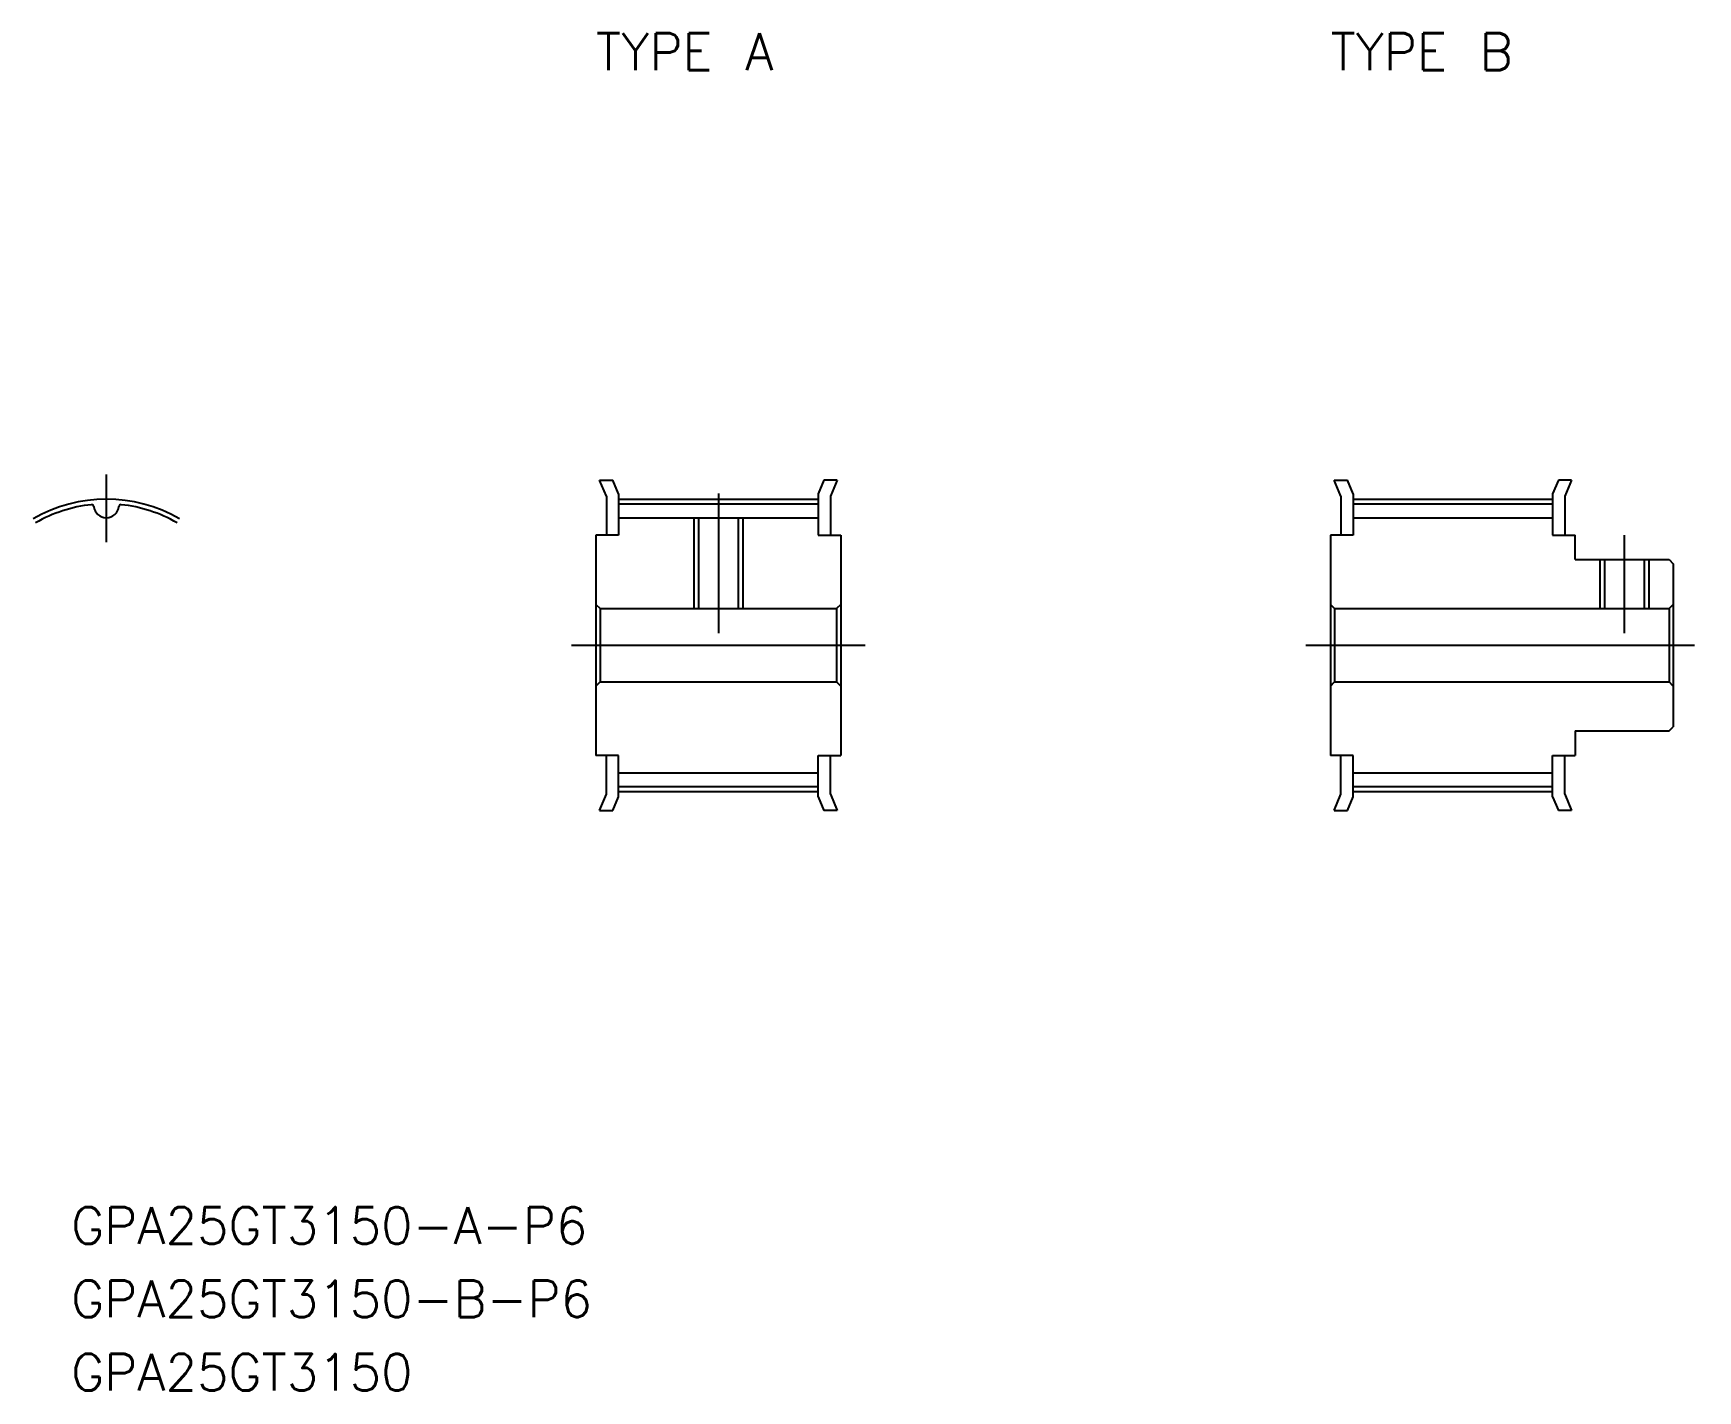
# Model space of a CAD drawing. Extents: x -6 to 130, y -61 to 50.
import ezdxf

# ---------------------------------------------------------------- set-up
doc = ezdxf.new("R2010")
doc.units = 0
doc.linetypes.add('CENTER', pattern=[50.8, 31.75, -6.35, 6.35, -6.35])
doc.layers.get('0').update_dxf_attribs({"linetype": 'CONTINUOUS'})
doc.layers.add('CENTER', color=1, linetype='CONTINUOUS')
doc.styles.get("Standard").update_dxf_attribs({"font": 'txt.shx', "height": 3, "bigfont": 'bigfont.shx'})

msp = doc.modelspace()

# ---------------------------------------------------------------- linework, layer by layer
at = {"color": 7, "linetype": 'CONTINUOUS'}
for p, q in [((40.85, 12.17), (40.3, 13.5)), ((40.3, 13.5), (41.38, 13.5)), ((41.85, 12.37), (41.38, 13.5)), ((41.85, 12.37), (41.85, 9)), ((58.62, 13.5), (58.15, 12.37)), ((58.15, 12.37), (58.15, 9)), ((59.7, 13.5), (58.62, 13.5)), ((59.7, 13.5), (59.15, 12.17)), ((100.85, 12.17), (100.3, 13.5)), ((100.3, 13.5), (101.38, 13.5)), ((101.85, 12.37), (101.38, 13.5)), ((101.85, 12.37), (101.85, 9)), ((118.62, 13.5), (118.15, 12.37)), ((118.15, 12.37), (118.15, 9)), ((119.7, 13.5), (118.62, 13.5)), ((119.7, 13.5), (119.15, 12.17)), ((40.85, 12.17), (40.85, 9)), ((41.85, 11.55), (58.15, 11.55)), ((59.15, 12.17), (59.15, 9)), ((100.85, 12.17), (100.85, 9)), ((101.85, 11.55), (118.15, 11.55)), ((119.15, 12.17), (119.15, 9)), ((41.85, 10.41), (58.15, 10.41)), ((48.38, 10.41), (48.38, 3)), ((51.62, 10.41), (51.62, 3)), ((101.85, 10.41), (118.15, 10.41)), ((40, 9), (40, -9)), ((41.85, 9), (40, 9)), ((58.15, 9), (60, 9)), ((60, 9), (60, -9)), ((100, 9), (100, -9)), ((101.85, 9), (100, 9)), ((118.15, 9), (120, 9)), ((120, 7), (120, 9)), ((120, 7), (127.66, 7)), ((122.38, 7), (122.38, 3)), ((125.62, 7), (125.62, 3)), ((127.66, 7), (128, 6.66)), ((128, 6.66), (128, -6.66)), ((40, 3.34), (40.34, 3)), ((40.34, 3), (59.66, 3)), ((40.34, 3), (40.34, -3)), ((60, 3.34), (59.66, 3)), ((59.66, 3), (59.66, -3)), ((100, 3.34), (100.34, 3)), ((100.34, 3), (127.66, 3)), ((100.34, 3), (100.34, -3)), ((128, 3.34), (127.66, 3)), ((127.66, 3), (127.66, -3)), ((40, -3.34), (40.34, -3)), ((40.34, -3), (59.66, -3)), ((60, -3.34), (59.66, -3)), ((100, -3.34), (100.34, -3)), ((100.34, -3), (127.66, -3)), ((128, -3.34), (127.66, -3)), ((127.66, -7), (128, -6.66)), ((120, -7), (120, -9)), ((120, -7), (127.66, -7)), ((41.85, -9), (40, -9)), ((40.85, -12.17), (40.85, -9)), ((41.85, -12.37), (41.85, -9)), ((58.15, -9), (60, -9)), ((58.15, -12.37), (58.15, -9)), ((59.15, -12.17), (59.15, -9)), ((101.85, -9), (100, -9)), ((100.85, -12.17), (100.85, -9)), ((101.85, -12.37), (101.85, -9)), ((118.15, -9), (120, -9)), ((118.15, -12.37), (118.15, -9)), ((119.15, -12.17), (119.15, -9)), ((41.85, -10.41), (58.15, -10.41)), ((101.85, -10.41), (118.15, -10.41)), ((40.3, -13.5), (40.85, -12.17)), ((41.85, -11.55), (58.15, -11.55)), ((59.15, -12.17), (59.7, -13.5)), ((100.3, -13.5), (100.85, -12.17)), ((101.85, -11.55), (118.15, -11.55)), ((119.15, -12.17), (119.7, -13.5)), ((40.3, -13.5), (41.38, -13.5)), ((41.38, -13.5), (41.85, -12.37)), ((58.15, -12.37), (58.62, -13.5)), ((59.7, -13.5), (58.62, -13.5)), ((100.3, -13.5), (101.38, -13.5)), ((101.38, -13.5), (101.85, -12.37)), ((118.15, -12.37), (118.62, -13.5)), ((119.7, -13.5), (118.62, -13.5))]:
    msp.add_line(p, q, dxfattribs=at)
at = {"color": 3, "linetype": 'CONTINUOUS'}
for p, q in [((48, 10.41), (48, 3)), ((52, 10.41), (52, 3)), ((122, 7), (122, 3)), ((126, 7), (126, 3))]:
    msp.add_line(p, q, dxfattribs=at)
at = {"color": 7, "linetype": 'CONTINUOUS'}
for centre, radius, start, end in [((0, 0), 11.55, 96.0054, 120), ((-1.19, 11.32), 0.171, 5.7284, 96.0054), ((0, 11.44), 1.03, 185.7284, 354.2716), ((1.19, 11.32), 0.171, 83.9946, 174.2716), ((0, 0), 11.55, 60, 83.9946)]:
    msp.add_arc(centre, radius, start, end, dxfattribs=at)
at = {"layer": 'CENTER', "color": 1, "linetype": 'CENTER'}
for p, q in [((0, 8.41), (0, 13.94)), ((50, 12.41), (50, 1)), ((41.85, 11.94), (58.15, 11.94)), ((101.85, 11.94), (118.15, 11.94)), ((124, 9), (124, 1)), ((38, 0), (62, 0)), ((98, 0), (130, 0)), ((41.85, -11.94), (58.15, -11.94)), ((101.85, -11.94), (118.15, -11.94))]:
    msp.add_line(p, q, dxfattribs=at)
msp.add_arc((0, 0), 11.94, 60, 120, dxfattribs=at)

# ---------------------------------------------------------------- texts
at = {"color": 7, "linetype": 'CONTINUOUS'}
for s, p in [('TYPE A', (40, 47)), ('TYPE B', (100, 47)), ('GPA25GT3150-A-P6', (-2.88, -48.9)), ('GPA25GT3150-B-P6', (-2.88, -54.9)), ('GPA25GT3150', (-2.88, -60.9))]:
    msp.add_text(s, height=3, dxfattribs=at).set_placement(p)

doc.saveas('drawing.dxf')
